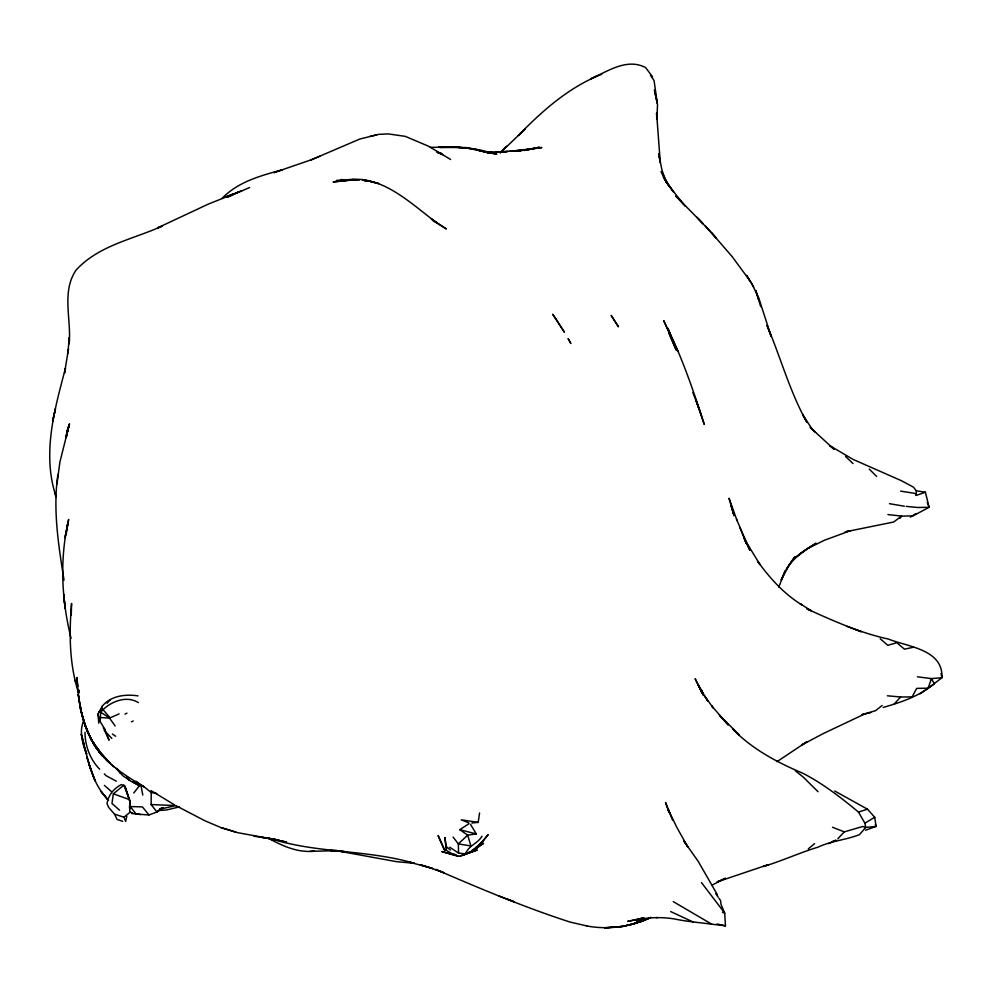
<?xml version="1.0" encoding="UTF-8"?>
<svg xmlns="http://www.w3.org/2000/svg" width="992" height="992" viewBox="0 0 992 992"><rect width="100%" height="100%" fill="white"/><g stroke="black" fill="none" stroke-linecap="round" stroke-linejoin="round"><path stroke-width="1.49" d="M163.048 807.587L156.959 812.026L151.131 804.549L151.243 792.521L143.034 785.974M129.816 803.322L129.729 812.51L123.988 817.234L114.551 814.172L108.76 807.525L107.049 803.818C108.041 795.423 113.919 788.231 121.433 784.56L124.93 785.974L130.188 802.057L129.419 807.55M887.927 514.575L901.554 516.1L912.987 515.902L929.107 507.284L925.4 492.23L916.261 495.405L916.31 490.78L913.384 487.122L901.381 480.686L852.984 459.37L829.634 445.557L834.061 449.302L810.166 427.378L815.536 432.413M71.263 615.114L71.573 603.434C69.093 633.442 69.192 664.28 78.678 693.21M105.301 729.926L100.192 721.63L100.651 712.231C109.232 702.088 125.91 694.809 138.347 702.596M656.853 119.201L657.535 104.681L654.447 90.111L657.274 103.106L654.05 80.55L650.479 75.231M56.978 484.022L59.892 462.086L69.44 424.018L66.65 433.926L68.361 427.713M57.896 474.498C52.787 509.764 58.516 545.253 64.021 580.097M66.365 533.175L68.659 519.399C59.557 558.459 61.405 599.676 71.102 638.451M471.919 823L478.206 822.38L479.558 812.944M125.327 787.648L130.188 802.057L123.975 785.069L113.373 793.811L111.96 803.433L119.561 810.191M126.802 816.242L125.662 821.413L123.988 817.234M66.514 435.575L67.704 429.028L66.352 436.554L68.684 426.275L66.117 437.571M65.695 534.353L65.05 537.726L67.741 523.85L66.948 527.967M101.023 711.14L102.325 706.143C110.893 695.652 125.476 694.003 138.024 695.876M129.555 809.112L130.262 806.546L142.426 806.918L148.974 814.953L156.959 812.026L161.956 808.133M69.44 424.018L65.869 436.48M83.799 720.589C77.14 735.171 86.217 750.374 89.23 764.782C92.988 777.765 98.816 790.5 108.413 800.222M778.794 587.09L785.193 570.784L781.175 580.047L789.248 564.733L794.704 556.934L786.259 569.47C793.216 557.876 804.599 549.89 816.118 543.232L801.176 552.792L795.497 557.492M98.766 723.143L97.972 714.066L102.325 706.143M100.452 717.514L109.517 718.096L119.09 713.905M449.76 847.23L458.564 853.108L465.57 853.852C468.546 845.407 477.834 843.609 481.976 836.206M899.893 518.419L901.554 516.1L893.693 522.003L845.134 531.886L850.578 530.621L824.166 540.355L807.575 548.588L795.559 557.541M133.759 793.005L139.822 785.218M894.214 704.06L900.6 697.004L912.144 696.88L916.695 688.374L928.177 688.2L941.978 677.747L941.024 673.469M98.816 712.256L101.916 708.871M107.074 703.241L110.174 699.856M837.769 838.823L844.291 831.866L862.755 826.497L865.731 827.464L876.072 826.398L874.733 817.272L867.492 809.174L834.694 790.996M601.636 74.313C569.148 87.011 542.364 110.744 518.32 135.52L525.276 128.91L500.427 152.594M501.183 151.776L506.503 146.221M500.514 152.483L502.312 150.623L500.166 152.818M472.229 850.082L477.536 847.676L488.089 834.644L477.536 847.676L468.993 853.021L483.637 843.25L471.2 851.917L476.805 846.635M479.049 844.527L483.538 840.298L473.37 850.764L463.4 854.992L465.955 853.455M221.948 198.474C237.993 181.821 260.586 175.696 282.137 169.868L273.916 172.62L311.587 159.687L359.774 139.054L376.6 134.9M808.257 848.966L814.581 843.622M471.2 851.917L478.677 845.717L476.135 847.267M882.136 705.486L875.564 710.681L861.998 714.6L870.765 712.64M777.021 761.645L806.831 741.78L802.007 744.831L823.385 733.51L864.528 714.054M883.19 707.457C898.74 702.882 914.909 697.822 928.177 688.2L931.376 678.602L941.978 677.747C943.132 649.252 908.164 646.982 888.336 639.046C859.878 632.859 833.379 620.868 806.992 608.939L811.344 610.774L800.172 603.768L802.082 605.008C784.089 594.072 769.742 578.088 757.566 561.125L760.008 564.659L744.595 539.4L749.878 550.25L736.523 519.25M919.993 693.842L934.439 683.897L931.376 678.602L917.414 676.817M453.096 837.087L458.329 843.882L470.902 845.953L467.716 835.14L459.767 829.696L468.844 823.782M910.358 517.117L916.062 513.558M711.847 885.224L725.536 878.242L717.104 881.9L768.44 864.602L763.617 866.475C782.006 860.87 799.465 852.847 817.78 847.242C831.16 840.918 845.754 840.001 859.469 834.632L865.731 827.464L864.9 823.186L874.733 817.272M643.225 918.121L636.604 921.791L643.907 917.86M125.004 714.141L126.951 713.149M597.37 75.566L590.786 78.876C607.55 71.362 627.006 57.71 645.618 67.605L652.55 76.843M229.797 196.094L232.909 194.544L227.528 197.086M227.441 197.123L249.6 187.538M641.712 918.294L636.281 920.092L642.754 918.208M828.518 843.622L835.958 840.249L832.908 841.166M131.465 721.779L133.226 720.986M231.88 194.878L239.345 191.543M241.887 190.687L208.394 204.067L157.505 227.912L162.142 226.139C132.928 239.308 98.394 245.483 76.037 270.159C61.256 291.933 71.56 319.61 69.167 343.877L69.192 337.627L67.927 353.474L68.436 349.147L64.579 372.905L65.484 368.193C54.436 409.907 41.788 454.249 56.16 496.93M319.771 156.265L310.508 160.109L311.587 159.687M649.661 918.059C630.304 926.937 608.456 929.802 587.475 926.094L570.065 922.064C524.26 907.258 479.855 888.46 435.674 869.414L444.18 872.836L428.085 867.107L420.472 864.813L432.599 868.496L409.274 862.098L414.383 863.338C366.457 849.189 315.419 853.765 267.976 837.732M465.57 853.852L473.37 850.764L462.384 854.794M865.619 830.23L876.072 826.398L875.341 824.389M233.976 193.676L226.027 196.652M159.675 808.827L161.919 808.009M699.397 687.158L698.368 685.398L707.842 701.121L704.853 696.272L713.149 707.904L711.686 705.87L728.202 724.966L719.374 715.108L739.276 734.911L732.53 728.897C752.221 749.22 777.257 762.414 802.962 773.326C823.038 783.668 841.166 797.692 858.477 812.076L867.492 809.174M643.56 917.935L627.713 921.37L638.836 919.212M640.224 918.939L637.633 919.572C650.107 917.302 663.003 916.868 675.49 919.15C687.791 921.692 699.782 922.56 712.082 924.222L725.474 925.834L724.693 913.086L721.035 904.518L720.564 900.55L718.952 898.268M369.942 136.4L378.721 134.366L388.269 133.908L405.269 136.363L428.494 146.196L450.628 159.501M526.38 150.176L539.487 147.225L523.478 150.226L541.868 147.535L510.682 151.28M159.762 809.212L175.857 805.603L151.131 804.549M913.198 647.292L904.456 649.177L896.78 642.704L887.84 645.308L880.189 638.749M158.137 810.526L166.569 809.968L179.54 806.868M516.423 151.305L533.262 148.701M516.324 151.317L520.614 150.66M470.468 824.228L476.272 833.925L467.716 835.14L458.329 843.882L458.564 853.108M510.595 151.268L516.051 150.722L510 151.317M500.935 152.21L506.986 151.615M500.824 152.222L507.867 151.54M510.88 151.292L525.946 150.003L488.076 152.545M351.329 179.899L333.114 181.945L352.259 180.023M495.157 152.235L497.934 152.036M313.373 851.173L314.315 851.111C297.687 853.083 281.852 845.692 267.691 837.818L271.746 839.629L267.803 837.893M310.087 851.384L337.057 850.59L330.026 850.417L347.274 851.93L338.098 850.987L396.416 861.651L413.652 863.238M430.367 147.349L456.32 147.101L473.209 148.788L456.32 147.101L439.766 147.436L465.632 147.535L489.341 153.066L473.854 148.887L481.343 150.276L496.719 154.244L480.016 150.747L482.608 151.268M438.638 147.151L447.714 147.114M490.656 152.669L494.723 152.681L487.903 152.57M100.651 712.231L109.814 718.096M448.992 147.101L459.817 147.436L456.32 147.101M352.42 180.048L340.752 179.639L353.177 180.023M346.183 180.383L336.263 180.569L350.759 179.912L342.922 180.569C380.705 172.484 409.795 202.988 437.472 223.312L431.433 219.009L446.388 228.991L432.475 220.286M148.974 814.953L136.202 814.097L130.262 806.546M359.352 180.073L352.631 179.564L357.07 179.998M656.196 917.563L657.547 917.674M489.106 152.818L496.595 153.512L487.977 152.681M887.381 695.789L900.6 697.004M364.486 180.718L367.437 181.003L364.746 180.668M906.192 506.379L917.674 507.495L929.107 507.284L927.235 502.349M140.653 814.506L131.502 813.465M495.157 153.376L489.13 152.495M254.026 836.231L269.737 838.525L237.348 832.61L221.191 827.675L205.195 820.917L175.795 805.591M478.206 822.38L461.243 819.814L468.77 822.889M916.31 490.78L925.4 492.23M900.612 491.114L915.256 493.458L916.261 495.405M261.938 837.397L278.851 840.125L271.362 838.798M889.477 503.688L904.382 506.23M151.243 792.521L156.736 793.488M485.212 151.788L487.816 152.309M717.005 923.974L719.981 924.581M271.25 838.823L286.552 842.072L274.846 839.517M437.559 152.706L441.725 153.624L436.666 152.012M368.528 181.028L362.068 179.577L367.586 180.891M721.358 924.891L725.474 925.834M586.78 925.933L587.475 926.094M370.351 181.561L378.646 183.545L369.818 181.325M459.767 829.696L476.272 833.925M221.191 827.675L235.836 832.065M122.76 821.364L117.056 819.429L114.551 814.172M722.436 912.293L724.693 913.086L701.456 882.558M113.373 793.811L129.456 799.614M847.007 626.423L861.292 631.706L855.588 629.573M453.22 853.765L456.184 854.868M499.088 896.074L514.116 901.74L506.552 898.876M832.511 827.254L844.291 831.866M438.402 152.904L442.668 154.591M129.989 811.927L132.816 813.068M670.642 911.561L693.247 922.052M116.349 781.188L106.082 775.682L104.321 773.872M673.258 901.616L711.611 924.11M138.248 785.044L132.296 781.708L140.095 785.639L129.989 780.741L126.765 777.542M136.884 782.031L135.867 781.349L143.828 786.768C123.194 774.132 100.775 760.653 90.309 737.688C80.873 719.076 78.083 698.132 76.942 677.548L77.909 686.588M443.87 848.991L445.061 850.727L438.104 835.512L443.87 848.991L452.042 853.653M174.27 804.723L151.007 790.587M112.406 734.055L115.68 736.238M795.398 770.858L803.16 777.021L818.04 791.715M445.854 846.151L446.499 849.214L444.912 837.496L445.854 846.151L450.442 850.032M104.383 785.391L111.575 791.69M106.33 760.008L113.906 766.878M845.544 456.469L853.046 463.562M126.654 777.406L129.555 780.196L123.058 775.955L115.754 768.081M869.228 469.042L876.643 476.47M696.93 217.26L703.117 223.82L675.812 196.019L683.624 204.402M698.021 218.438L716.162 237.906L705.411 225.978M103.255 727.892L104.991 729.69M109.517 718.096L115.159 725.946M711.723 233.008L732.344 256.866L751.254 282.584L758.731 297.848L771.168 336.474L766.99 325.364C780.754 357.579 789.768 391.865 807.042 422.53L802.702 414.656L812.262 429.325M685.187 206.286L668.199 184.859L673.543 191.865L663.326 177.06L668.509 185.02L661.156 171.591L666.376 182.64M102.684 709.292L109.864 717.563M99.646 769.197C90.123 759.488 84.99 745.81 85.027 732.27M108.488 800.222L100.973 791.38L108.041 800.085M116.82 768.602L120.615 773.19L117.031 768.651M98.481 749.754L96.236 746.616M102.126 754.441L110.087 763.146L99.163 751.651L103.813 756.611L98.208 749.245M111.774 738.395L104.036 730.124M93.546 743.107L90.309 737.688L97.104 749.047L93.223 743.244L102.275 755.854C90.582 741.396 82.968 723.776 80.166 705.411C82.795 721.42 88.214 737.49 98.754 750.088M94.562 744.31L92.888 741.991L97.675 748.638M715.79 893.668L718.146 897.128M753.709 287.072L746.592 275.392L750.324 281.53M858.477 812.076L864.9 823.186M717.427 894.834L698.331 861.564L683.711 840.794L687.716 846.821L676.755 827.229L668.447 809.931L672.613 820.26M698.74 686.03L702.448 692.825M703.179 694.189L695.169 678.813L702.237 693.507M677.734 351.143L663.698 320.639L677.734 351.143L674.151 343.926L676.594 349.916M105.276 731.922L109.108 740.218L105.226 730.534M701.542 691.684L699.98 688.014L701.53 691.945M669.774 333.014C682.546 359.563 692.577 388.504 701.493 415.76L695.913 399.888M675.763 349.023L668.968 333.089L676.308 350.35M743.901 537.503L746.48 543.715L740.007 527.955M670.828 335.482L667.79 328.129L673.568 342.488M737.056 520.577L728.996 498.244L733.832 514.426L731.265 505.796M668.447 809.931L669.86 813.44L665.582 802.528L668.472 811.072L668.137 809.894M692.85 392.547L697.004 403.112M666.81 183.433L662.048 170.401L658.676 153.847L660.3 162.713L656.592 113.2L656.754 119.164M698.517 407.365L695.628 399.156L704.295 424.452L701.53 415.871M83.303 743.318L86.701 754.143M82.968 742.078L86.602 753.808M760.703 306.627L755.768 290.47L758.719 300.018M733.832 514.426L730.62 503.601L733.993 515.753M97.972 714.066L100.192 721.63M702.534 693.123L701.679 690.159L703.254 695.566M55.118 493.322L56.172 497.463M75.132 680.314L75.528 681.95M78.356 689.527L78.914 692.404M140.951 785.466L142.798 795.088M65.1 608.53L63.761 594.382L64.592 603.347M53.109 419.008L52.626 421.216L55.453 408.741L53.109 419.008M650.888 917.451L640.435 921.729L650.888 917.451M477.016 850.119L459.631 856.294L477.016 850.119M643.2 920.613L631.47 924.47L643.2 920.613M527.186 149.606L524.384 150.449L527.186 149.606M634.954 923.354L622.703 926.454L604.661 927.83L622.703 926.454L634.954 923.354M492.404 152.371L488.2 152.681L492.367 152.421M458.366 856.232L441.961 851.607L458.366 856.232M556.264 319.56L552.705 314.241L564.46 332.295L556.264 319.56M617.793 325.698L611.159 315.394L618.438 326.852L617.793 325.698M569.854 341.645L568.106 338.557L570.846 343.505L569.854 341.645M91.934 741.086L85.2 725.388L91.934 741.086M95.083 780.791L89.28 764.956L95.083 780.791M90.669 768.788L86.924 757.33L90.669 768.788M85.597 726.429L80.786 710.247L78.294 694.66L80.786 710.247L85.597 726.429M84.258 745.203L81.319 734.365L84.258 745.203M78.951 692.515L78.368 689.564L78.963 692.503"/></g></svg>
